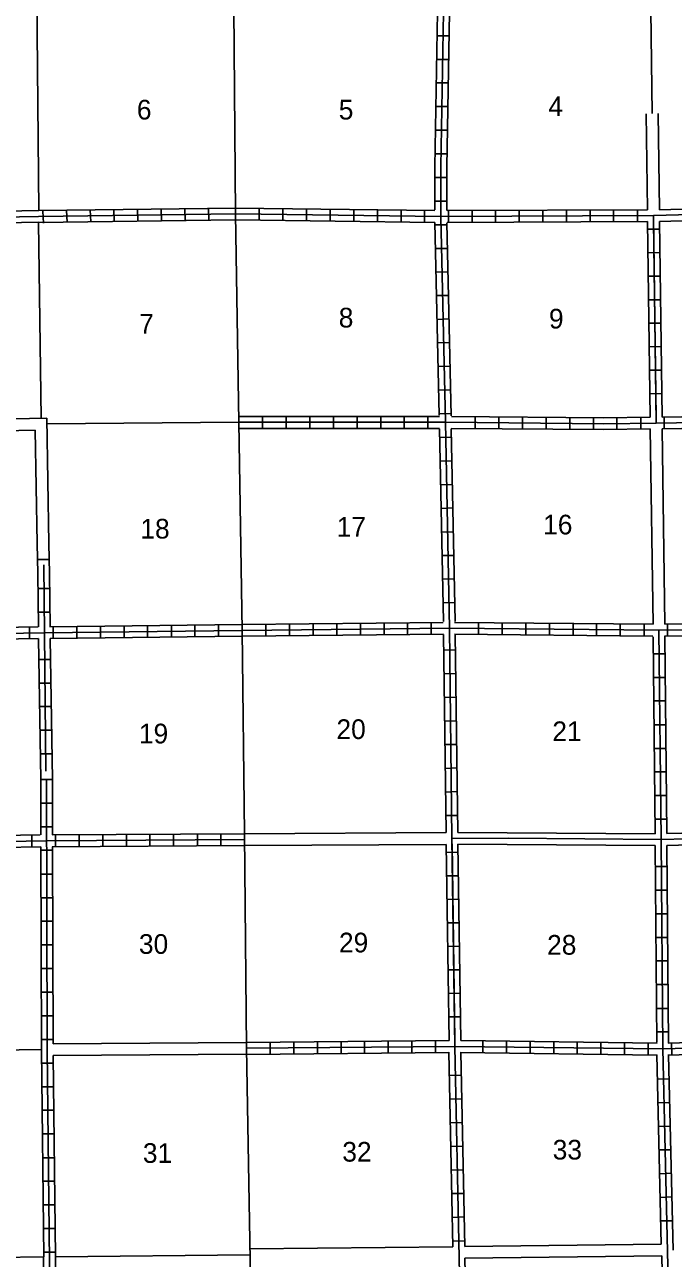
# Model space of a CAD drawing. Extents: x 1826985 to 2172499, y 15894647 to 16271025.
# Drawn here: x 1973641 to 1990112, y 15994986 to 16026307 of the extents above; entities that cross this region are included whole.
import ezdxf

# ---------------------------------------------------------------- set-up
doc = ezdxf.new("R2010")
doc.units = 0
for name, color, linetype in [('L11', 7, 'Continuous'), ('L13', 7, 'Continuous'), ('L14', 7, 'Continuous'), ('L4', 7, 'Continuous'), ('L8', 7, 'Continuous'), ('L9', 7, 'Continuous')]:
    doc.layers.add(name, color=color, linetype=linetype)

msp = doc.modelspace()

# ---------------------------------------------------------------- linework, layer by layer
at = {"layer": 'L11'}
for p, q in [((1989424, 16024046), (1989457, 16021608)), ((1989724, 16024050), (1989757, 16021608)), ((1974207, 16016316), (1974258, 16013132)), ((1973911, 16016009), (1973957, 16013131)), ((1989526, 16016043), (1989599, 16011085)), ((1989826, 16016043), (1989900, 16011084)), ((1979225, 16005767), (1984341, 16005794)), ((1979227, 16005467), (1984342, 16005494)), ((1989647, 16005767), (1984642, 16005794)), ((1984642, 16005503), (1989647, 16005467)), ((1974367, 16000435), (1979272, 16000466)), ((1974367, 16000135), (1979274, 16000166)), ((1979361, 15995225), (1984516, 15995276)), ((1984816, 15995287), (1989805, 15995345)), ((1984821, 15994987), (1989816, 15995045))]:
    msp.add_line(p, q, dxfattribs=at)
for points in [[(1968913, 16016211), (1974207, 16016316)], [(1968913, 16015910), (1973911, 16016009)]]:
    msp.add_lwpolyline(points, dxfattribs=at)
at = {"layer": 'L13'}
for p, q in [((1974001, 16021585), (1973900, 16031688)), ((1989538, 16026663), (1989574, 16024048)), ((1973990, 16021284), (1974057, 16016313)), ((1974209, 16016174), (1979082, 16016211)), ((1969098, 16000223), (1974066, 16000287)), ((1969110, 15994967), (1974123, 15995020)), ((1974424, 15995026), (1979362, 15995075))]:
    msp.add_line(p, q, dxfattribs=at)
at = {"layer": 'L4'}
for points in [[(1978675, 16047918), (1978850, 16046403), (1978892, 16042628), (1978934, 16037326), (1978939, 16032052), (1978955, 16026724), (1978998, 16021502), (1979082, 16016211)], [(1979457, 15989568), (1979272, 16000318), (1979225, 16005767), (1979167, 16010926), (1979082, 16016211)]]:
    msp.add_lwpolyline(points, dxfattribs=at)
at = {"layer": 'L8'}
for p, q in [((1984114, 16026027), (1984415, 16026027)), ((1984108, 16025425), (1984404, 16025425)), ((1984093, 16024828), (1984388, 16024828)), ((1984082, 16024227), (1984383, 16024227)), ((1984072, 16023625), (1984372, 16023625)), ((1984066, 16023028), (1984367, 16023028)), ((1984056, 16022426), (1984357, 16022426)), ((1984056, 16021824), (1984357, 16021824)), ((1974116, 16021270), (1974105, 16021571)), ((1974716, 16021291), (1974705, 16021592)), ((1975318, 16021301), (1975307, 16021602)), ((1975914, 16021312), (1975909, 16021608)), ((1976516, 16021317), (1976505, 16021618)), ((1977113, 16021328), (1977107, 16021629)), ((1977715, 16021333), (1977709, 16021634)), ((1978316, 16021344), (1978306, 16021645)), ((1979599, 16021344), (1979599, 16021645)), ((1980196, 16021333), (1980196, 16021634)), ((1980798, 16021328), (1980798, 16021629)), ((1981400, 16021317), (1981400, 16021618)), ((1981997, 16021312), (1981997, 16021608)), ((1982598, 16021301), (1982598, 16021602)), ((1983200, 16021301), (1983200, 16021602)), ((1983797, 16021291), (1983797, 16021592)), ((1984399, 16021286), (1984399, 16021587)), ((1985001, 16021286), (1985001, 16021587)), ((1985597, 16021291), (1985597, 16021592)), ((1986199, 16021291), (1986199, 16021592)), ((1986796, 16021291), (1986796, 16021592)), ((1987398, 16021301), (1987398, 16021602)), ((1988000, 16021301), (1988000, 16021602)), ((1988596, 16021301), (1988596, 16021602)), ((1989198, 16021312), (1989198, 16021608)), ((1989673, 16016190), (1989605, 16021460)), ((1984066, 16021227), (1984367, 16021227)), ((1989526, 16016344), (1989457, 16021312)), ((1989676, 16016341), (1989607, 16021308)), ((1989826, 16016343), (1989757, 16021312)), ((1989759, 16021115), (1989460, 16021111)), ((1984072, 16020626), (1984372, 16020626)), ((1989767, 16020519), (1989469, 16020514)), ((1984093, 16020024), (1984388, 16020034)), ((1989775, 16019922), (1989477, 16019918)), ((1984098, 16019427), (1984399, 16019432)), ((1989784, 16019325), (1989485, 16019321)), ((1984114, 16018825), (1984415, 16018836)), ((1989792, 16018729), (1989494, 16018725)), ((1984130, 16018228), (1984431, 16018234)), ((1989800, 16018132), (1989502, 16018128)), ((1984140, 16017626), (1984441, 16017637)), ((1989809, 16017536), (1989510, 16017532)), ((1984156, 16017025), (1984457, 16017035)), ((1989817, 16016939), (1989519, 16016935)), ((1979684, 16016058), (1979684, 16016359)), ((1980281, 16016058), (1980281, 16016359)), ((1980882, 16016058), (1980882, 16016359)), ((1981484, 16016058), (1981484, 16016359)), ((1982081, 16016058), (1982081, 16016359)), ((1982683, 16016058), (1982683, 16016359)), ((1983280, 16016058), (1983280, 16016359)), ((1983881, 16016058), (1983881, 16016359)), ((1984167, 16016428), (1984467, 16016433)), ((1985080, 16016053), (1985080, 16016349)), ((1985682, 16016053), (1985682, 16016349)), ((1986284, 16016042), (1986284, 16016343)), ((1986880, 16016032), (1986880, 16016333)), ((1987482, 16016032), (1987482, 16016333)), ((1988084, 16016027), (1988084, 16016328)), ((1988681, 16016032), (1988681, 16016333)), ((1989283, 16016032), (1989283, 16016333)), ((1989879, 16016042), (1989879, 16016343)), ((1984182, 16015826), (1984483, 16015837)), ((1984188, 16015224), (1984489, 16015235)), ((1984209, 16014627), (1984504, 16014633)), ((1984214, 16014025), (1984515, 16014036)), ((1984225, 16013424), (1984526, 16013434)), ((1984240, 16012827), (1984541, 16012832)), ((1974182, 16007352), (1974124, 16012595)), ((1973992, 16011016), (1973972, 16012375)), ((1974288, 16011016), (1974272, 16012369)), ((1984251, 16012225), (1984547, 16012236)), ((1973982, 16011993), (1974283, 16011993)), ((1984267, 16011628), (1984563, 16011634)), ((1973992, 16011391), (1974288, 16011391)), ((1983364, 16010826), (1983364, 16011127)), ((1983966, 16010826), (1983966, 16011127)), ((1985164, 16010826), (1985164, 16011127)), ((1973765, 16011011), (1973765, 16010710)), ((1974367, 16011016), (1974367, 16010720)), ((1974964, 16011026), (1974964, 16010725)), ((1975566, 16011037), (1975566, 16010736)), ((1976168, 16011042), (1976168, 16010741)), ((1976764, 16011053), (1976764, 16010752)), ((1977366, 16011053), (1977366, 16010752)), ((1977963, 16011058), (1977963, 16010757)), ((1978565, 16011069), (1978565, 16010768)), ((1979763, 16010784), (1979763, 16011084)), ((1980365, 16010794), (1980365, 16011095)), ((1980967, 16010794), (1980967, 16011095)), ((1981564, 16010799), (1981564, 16011100)), ((1982165, 16010810), (1982165, 16011111)), ((1982767, 16010815), (1982767, 16011116)), ((1985766, 16010815), (1985766, 16011116)), ((1986363, 16010815), (1986363, 16011116)), ((1986965, 16010810), (1986965, 16011111)), ((1987567, 16010799), (1987567, 16011100)), ((1988163, 16010799), (1988163, 16011100)), ((1988765, 16010794), (1988765, 16011095)), ((1989367, 16010784), (1989367, 16011084)), ((1989964, 16010784), (1989964, 16011084)), ((1974050, 16007140), (1973992, 16010720)), ((1974351, 16007140), (1974288, 16010720)), ((1973998, 16010192), (1974299, 16010192)), ((1984283, 16010424), (1984584, 16010435)), ((1989605, 16010335), (1989906, 16010335)), ((1974008, 16009590), (1974309, 16009590)), ((1984288, 16009828), (1984589, 16009833)), ((1989605, 16009733), (1989906, 16009733)), ((1974013, 16008994), (1974314, 16008994)), ((1984299, 16009226), (1984599, 16009236)), ((1989615, 16009136), (1989916, 16009136)), ((1984309, 16008624), (1984605, 16008635)), ((1974024, 16008392), (1974325, 16008392)), ((1989621, 16008534), (1989922, 16008534)), ((1984309, 16008027), (1984605, 16008033)), ((1974024, 16007795), (1974325, 16007795)), ((1989621, 16007932), (1989922, 16007932)), ((1984314, 16007425), (1984615, 16007436)), ((1974050, 16007140), (1974351, 16007140)), ((1989631, 16007336), (1989932, 16007336)), ((1984325, 16006824), (1984626, 16006834)), ((1974050, 16006544), (1974351, 16006544)), ((1989642, 16006734), (1989937, 16006734)), ((1984330, 16006227), (1984631, 16006232)), ((1989642, 16006132), (1989937, 16006132)), ((1974050, 16005942), (1974351, 16005942)), ((1973823, 16005725), (1973823, 16005424)), ((1974425, 16005736), (1974425, 16005435)), ((1975022, 16005741), (1975022, 16005440)), ((1975624, 16005741), (1975624, 16005440)), ((1976226, 16005752), (1976226, 16005451)), ((1976822, 16005752), (1976822, 16005451)), ((1977424, 16005757), (1977424, 16005461)), ((1978026, 16005757), (1978026, 16005461)), ((1978623, 16005767), (1978623, 16005467)), ((1979225, 16005767), (1979225, 16005467)), ((1984342, 16005494), (1984416, 16000519)), ((1984489, 16005641), (1985925, 16005651)), ((1984642, 16005503), (1984716, 16000519)), ((1974056, 16005345), (1974357, 16005345)), ((1984644, 16005296), (1984346, 16005291)), ((1989658, 16004933), (1989959, 16004933)), ((1974056, 16004743), (1974357, 16004743)), ((1984653, 16004699), (1984355, 16004695)), ((1989658, 16004337), (1989959, 16004337)), ((1974056, 16004141), (1974357, 16004141)), ((1984662, 16004103), (1984363, 16004098)), ((1989663, 16003735), (1989964, 16003735)), ((1974056, 16003545), (1974357, 16003545)), ((1984671, 16003506), (1984372, 16003502)), ((1989663, 16003133), (1989964, 16003133)), ((1974056, 16002943), (1974357, 16002943)), ((1984679, 16002909), (1984381, 16002905)), ((1989673, 16002536), (1989974, 16002536)), ((1974056, 16002341), (1974357, 16002341)), ((1984688, 16002313), (1984390, 16002308)), ((1974066, 16001744), (1974367, 16001744)), ((1989673, 16001934), (1989974, 16001934)), ((1984697, 16001716), (1984399, 16001712)), ((1974066, 16001142), (1974367, 16001142)), ((1984706, 16001120), (1984408, 16001115)), ((1989684, 16001332), (1989980, 16001332)), ((1974066, 16000540), (1974367, 16000540)), ((1979874, 16000176), (1979874, 16000477)), ((1980476, 16000176), (1980476, 16000477)), ((1981073, 16000186), (1981073, 16000482)), ((1981674, 16000192), (1981674, 16000493)), ((1982271, 16000192), (1982271, 16000493)), ((1982873, 16000202), (1982873, 16000503)), ((1983475, 16000208), (1983475, 16000509)), ((1984072, 16000208), (1984072, 16000509)), ((1985275, 16000208), (1985275, 16000509)), ((1985872, 16000202), (1985872, 16000503)), ((1986474, 16000192), (1986474, 16000493)), ((1987076, 16000186), (1987076, 16000482)), ((1987672, 16000176), (1987672, 16000477)), ((1989689, 16000736), (1989990, 16000736)), ((1988274, 16000165), (1988274, 16000466)), ((1988871, 16000160), (1988871, 16000461)), ((1989473, 16000160), (1989473, 16000461)), ((1990075, 16000160), (1990064, 16000461)), ((1974066, 15999944), (1974367, 15999944)), ((1989689, 16000134), (1989700, 16000134)), ((1984431, 15999627), (1984731, 15999632)), ((1989705, 15999532), (1990006, 15999542)), ((1974071, 15999342), (1974372, 15999342)), ((1984441, 15999025), (1984742, 15999035)), ((1989721, 15998935), (1990022, 15998940)), ((1974082, 15998745), (1974383, 15998745)), ((1984457, 15998428), (1984758, 15998434)), ((1989742, 15998333), (1990038, 15998344)), ((1974093, 15998143), (1974388, 15998143)), ((1984468, 15997826), (1984763, 15997837)), ((1989747, 15997737), (1990048, 15997742)), ((1974098, 15997541), (1974399, 15997541)), ((1984483, 15997224), (1984784, 15997235)), ((1989763, 15997135), (1990064, 15997145)), ((1974098, 15996945), (1974399, 15996945)), ((1984489, 15996628), (1984790, 15996633)), ((1989779, 15996533), (1990080, 15996543)), ((1974108, 15996343), (1974409, 15996343)), ((1984504, 15996026), (1984805, 15996036)), ((1989790, 15995936), (1990091, 15995941)), ((1974114, 15995741), (1974415, 15995741)), ((1984515, 15995424), (1984816, 15995434)), ((1974124, 15995142), (1974425, 15995142))]:
    msp.add_line(p, q, dxfattribs=at)
for points in [[(1984124, 16026624), (1984056, 16022701), (1984056, 16021602)], [(1984272, 16026624), (1984209, 16022701), (1984209, 16021433), (1984325, 16016211), (1984425, 16010984), (1984489, 16005641), (1984563, 16000366), (1984784, 15989632)], [(1984425, 16026618), (1984357, 16022701), (1984357, 16021587)], [(1978998, 16021502), (1984209, 16021433), (1989605, 16021460), (1991199, 16021502), (1994916, 16021560), (2000191, 16021719), (2001516, 16021750), (2005439, 16021761), (2010550, 16021787), (2015824, 16021808), (2021147, 16021877)], [(1942318, 16021016), (1947514, 16021127), (1952788, 16021201), (1958089, 16021270), (1963374, 16021243), (1968681, 16021344), (1973992, 16021433), (1978998, 16021502)], [(1968834, 16021491), (1974001, 16021590)], [(1974001, 16021585), (1978998, 16021650)], [(1978998, 16021650), (1984056, 16021587)], [(1984367, 16021587), (1989457, 16021608)], [(1989757, 16021608), (1991199, 16021650), (1992915, 16021676)], [(1968850, 16021191), (1973990, 16021289)], [(1973990, 16021284), (1978998, 16021349)], [(1978998, 16021349), (1984056, 16021286)], [(1984056, 16021286), (1984167, 16016391)], [(1984357, 16021275), (1984473, 16016375)], [(1984367, 16021286), (1989457, 16021312)], [(1989757, 16021312), (1991199, 16021349), (1992921, 16021375)], [(1979082, 16016359), (1984172, 16016359)], [(1979082, 16016211), (1984325, 16016211), (1988348, 16016174), (1989673, 16016190), (1994805, 16016275)], [(1984483, 16016359), (1988348, 16016328), (1989526, 16016344)], [(1989826, 16016343), (1994805, 16016428)], [(1979082, 16016058), (1984172, 16016058)], [(1984172, 16016042), (1984272, 16011158)], [(1984467, 16016058), (1988348, 16016027), (1989526, 16016043)], [(1984473, 16016042), (1984573, 16011153)], [(1989826, 16016043), (1994805, 16016127)], [(1979167, 16011074), (1984267, 16011132)], [(1979167, 16010926), (1984425, 16010984), (1989747, 16010937), (1995064, 16011000), (2000349, 16011127)], [(1984557, 16011132), (1989599, 16011085)], [(1958232, 16010662), (1963491, 16010683), (1968850, 16010784), (1974140, 16010868), (1979167, 16010926)], [(1968998, 16010937), (1973982, 16011016)], [(1974283, 16011016), (1979167, 16011074)], [(1979167, 16010778), (1984272, 16010836)], [(1984272, 16010826), (1984341, 16005794)], [(1984557, 16010836), (1989589, 16010784)], [(1984573, 16010836), (1984642, 16005794)], [(1990080, 15990001), (1990022, 15992583), (1989842, 16000303), (1989800, 16005620), (1989747, 16010937)], [(1989900, 16011084), (1992430, 16011116)], [(1989900, 16010784), (1992430, 16010815)], [(1969008, 16010636), (1973982, 16010720)], [(1974288, 16010720), (1979167, 16010778)], [(1989647, 16005767), (1989600, 16010768)], [(1989948, 16005768), (1989900, 16010794)], [(1974050, 16007140), (1974050, 16005736)], [(1974198, 16007140), (1974214, 16000287), (1974330, 15989500)], [(1974351, 16007140), (1974351, 16005741)], [(1989948, 16005768), (1991088, 16005799), (1991683, 16005886)], [(1942482, 16005192), (1947699, 16005261), (1952957, 16005276), (1958290, 16005377), (1963538, 16005424), (1968850, 16005503), (1974209, 16005583), (1979225, 16005620)], [(1969008, 16005651), (1974035, 16005736)], [(1974341, 16005736), (1979225, 16005767)], [(1984492, 16005505), (1984566, 16000521)], [(1989800, 16005620), (1991104, 16005651), (1991690, 16005736)], [(1989948, 16005467), (1991125, 16005503), (1991697, 16005580)], [(1969008, 16005350), (1974050, 16005435)], [(1974050, 16005435), (1974066, 16000287), (1974126, 15995020)], [(1974341, 16005435), (1979225, 16005467)], [(1974351, 16005435), (1974367, 16000435)], [(1989689, 16000477), (1989647, 16005467)], [(1989990, 16000450), (1989948, 16005467)], [(1979272, 16000318), (1984563, 16000366), (1989842, 16000303), (1995207, 16000450), (2000508, 16000524)], [(1979272, 16000466), (1984416, 16000519)], [(1984716, 16000519), (1989700, 16000450)], [(1989980, 16000450), (1991405, 16000493)], [(1979272, 16000160), (1984415, 16000208)], [(1984415, 16000218), (1984516, 15995276)], [(1984700, 16000208), (1989700, 16000144)], [(1984716, 16000223), (1984816, 15995287)], [(1989974, 16000144), (1991405, 16000186)], [(1974367, 16000135), (1974427, 15995026)], [(1989805, 15995345), (1989689, 16000150)], [(1990110, 15995195), (1989990, 16000144)], [(1974123, 15995020), (1974182, 15989500)], [(1974424, 15995026), (1974483, 15989500)], [(1984821, 15994987), (1984932, 15989642)], [(1989937, 15989684), (1989874, 15992583), (1989816, 15995045)]]:
    msp.add_lwpolyline(points, dxfattribs=at)
at = {"layer": 'L9'}
for p, q in [((1973965, 16012724), (1974265, 16012724)), ((1985925, 16005651), (1989800, 16005620))]:
    msp.add_line(p, q, dxfattribs=at)
for points in [[(1973957, 16013131), (1973972, 16012375)], [(1974258, 16013132), (1974272, 16012369)]]:
    msp.add_lwpolyline(points, dxfattribs=at)

# ---------------------------------------------------------------- texts
at = {"layer": 'L14'}
for s, p in [('6', (1976490, 16023899)), ('5', (1981616, 16023899)), ('4', (1986938, 16023984)), ('7', (1976548, 16018461)), ('8', (1981616, 16018619)), ('9', (1986954, 16018593)), ('18', (1976579, 16013260)), ('17', (1981564, 16013307)), ('16', (1986806, 16013365)), ('20', (1981558, 16008170)), ('21', (1987039, 16008117)), ('19', (1976542, 16008059)), ('30', (1976542, 16002716)), ('29', (1981622, 16002753)), ('28', (1986907, 16002695)), ('33', (1987049, 15997494)), ('31', (1976643, 15997409)), ('32', (1981706, 15997441))]:
    msp.add_text(s, height=500, rotation=360, dxfattribs=at).set_placement(p)

doc.saveas('drawing.dxf')
